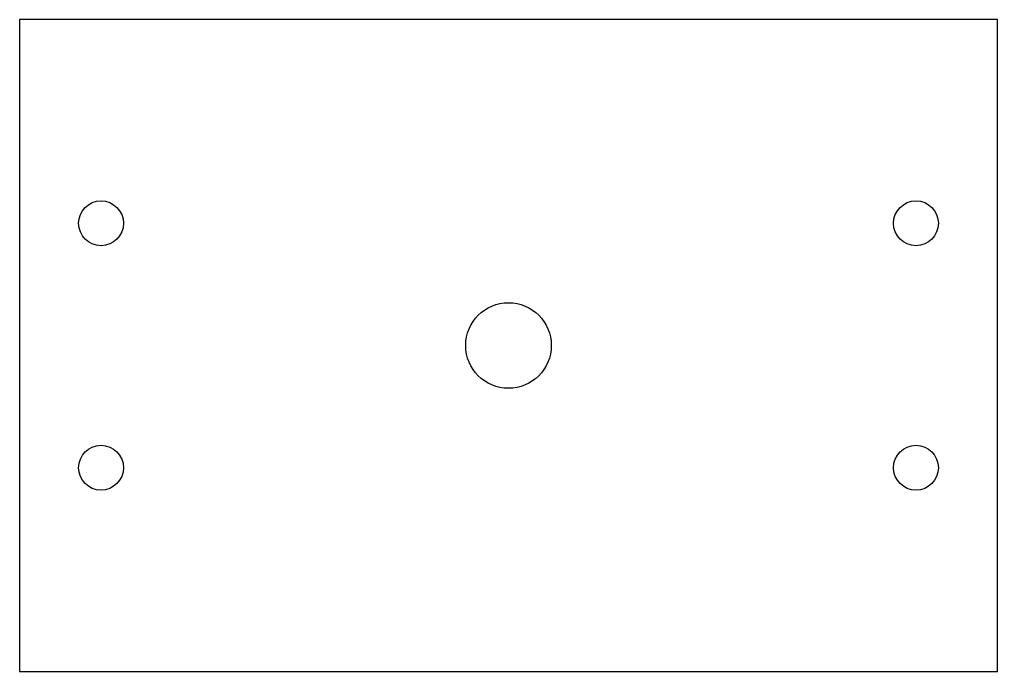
# Model space of a CAD drawing. Header units: millimetres. Extents: x -60 to 60, y -40 to 40.
import ezdxf

# ---------------------------------------------------------------- set-up
doc = ezdxf.new("R2010")
doc.units = ezdxf.units.MM

msp = doc.modelspace()

# ---------------------------------------------------------------- linework, layer by layer
at = {"layer": 'CUT'}
msp.add_lwpolyline([(-60, -40), (60, -40), (60, 40), (-60, 40)], close=True, dxfattribs=at)
at = {"layer": 'DRILL'}
for centre, radius in [((-50, 15), 2.75), ((50, 15), 2.75), ((0, 0), 5.25), ((-50, -15), 2.75), ((50, -15), 2.75)]:
    msp.add_circle(centre, radius, dxfattribs=at)

doc.saveas('drawing.dxf')
